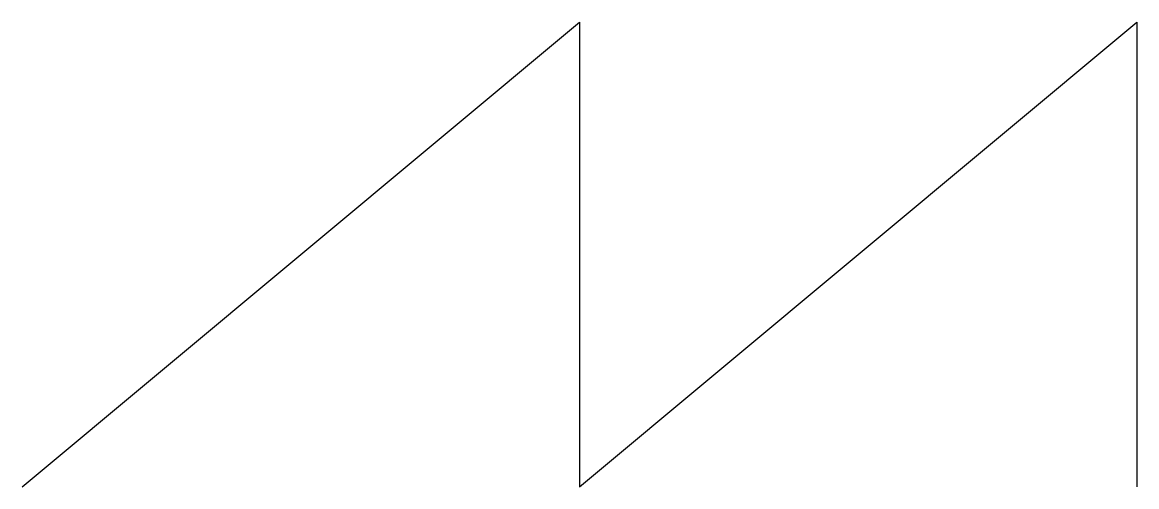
# Model space of a CAD drawing. Extents: x -1587.03 to -1582.23, y -879.59 to -877.59.
import ezdxf

# ---------------------------------------------------------------- set-up
doc = ezdxf.new("R2010")
doc.units = 0
doc.layers.add('SYMB_FIL', color=3, linetype='CONTINUOUS')

msp = doc.modelspace()

# ---------------------------------------------------------------- linework, layer by layer
at = {"layer": 'SYMB_FIL'}
for p, q in [((-1587.0339, -879.5933), (-1584.6339, -877.5933)), ((-1584.6339, -877.5933), (-1584.6339, -879.5933)), ((-1584.6339, -879.5933), (-1582.2339, -877.5933)), ((-1582.2339, -877.5933), (-1582.2339, -879.5933))]:
    msp.add_line(p, q, dxfattribs=at)

doc.saveas('drawing.dxf')
